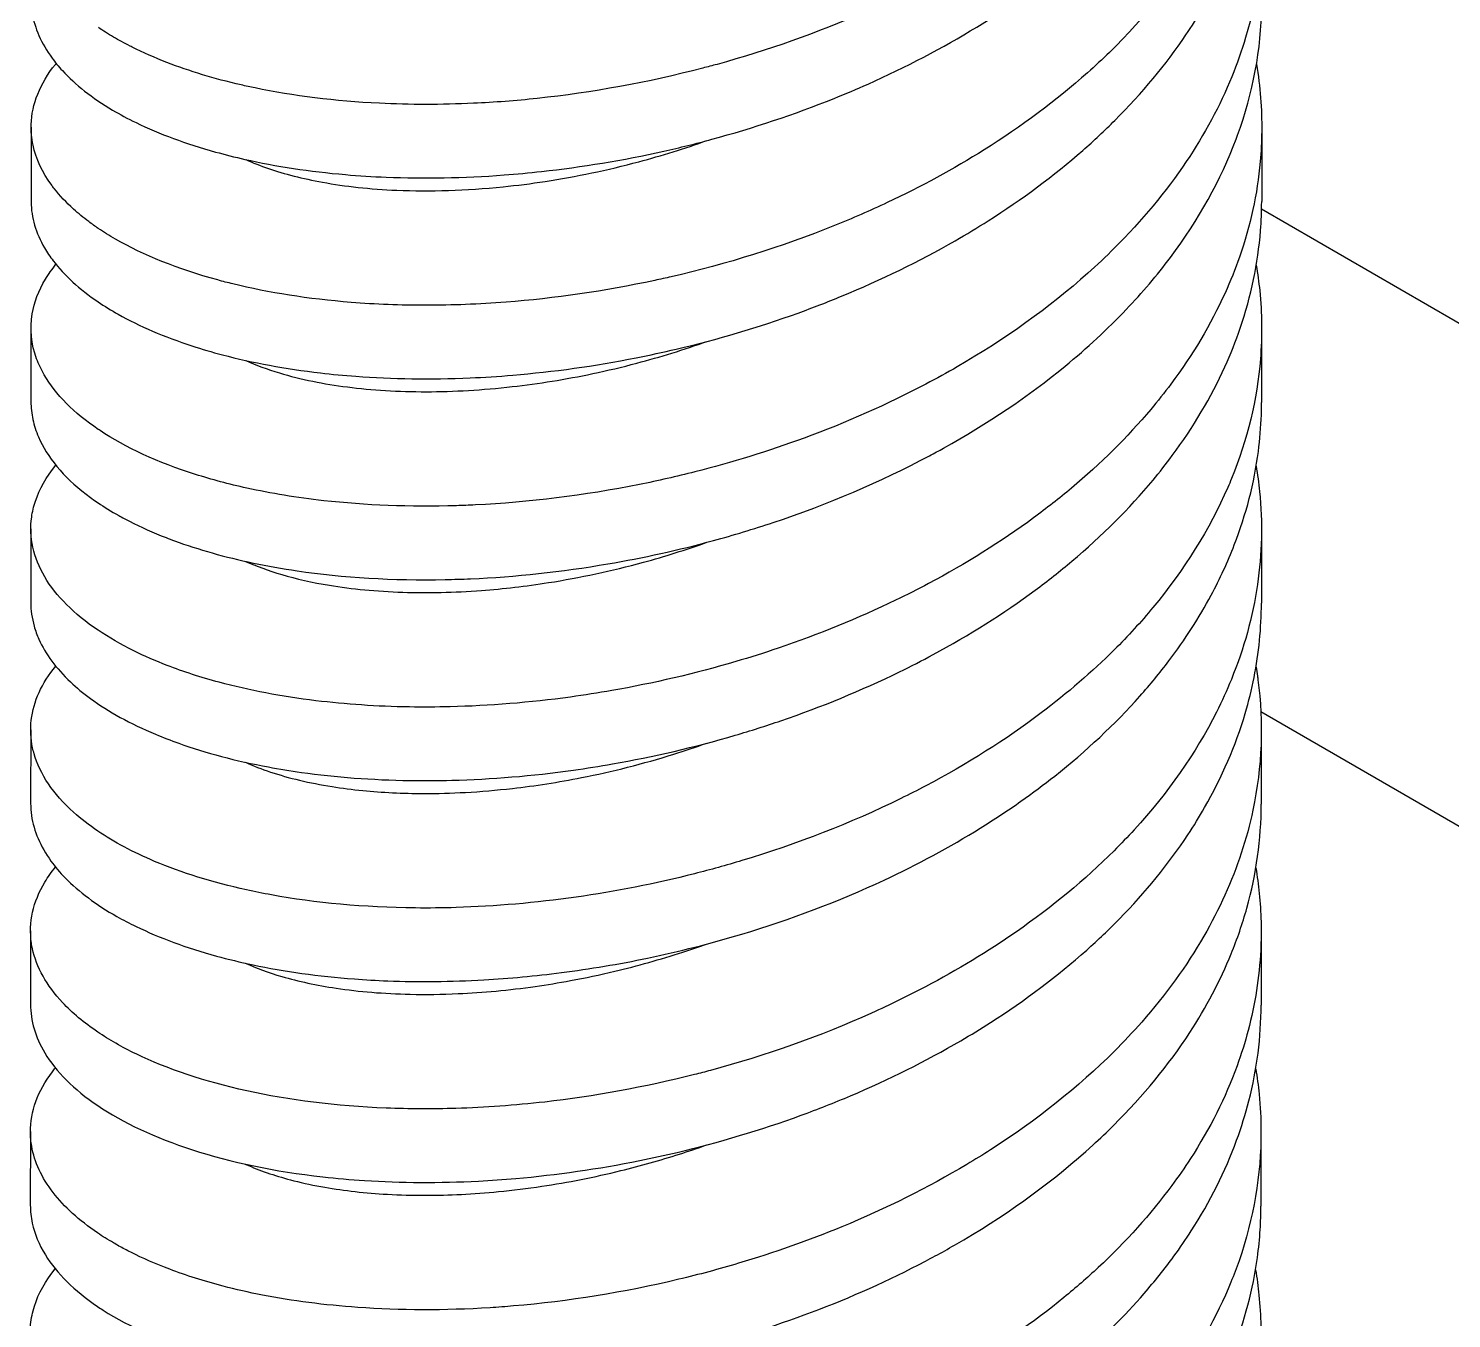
# Model space of a CAD drawing. Header units: millimetres. Extents: x 129 to 6329, y 33 to 3553.
# Drawn here: x 3519.4 to 3542.53, y 2684.67 to 2705.63 of the extents above; entities that cross this region are included whole.
import ezdxf

# ---------------------------------------------------------------- set-up
doc = ezdxf.new("R2010")
doc.units = ezdxf.units.MM
doc.layers.add('vistasIsometricas', color=255, linetype='Continuous')

msp = doc.modelspace()

# ---------------------------------------------------------------- linework, layer by layer
at = {"layer": 'vistasIsometricas', "extrusion": (1e-16, 0.816497, 0.57735)}
for p, q in [((3521.949, 2704.973), (3521.949, 2704.973)), ((3519.448, 2704.03), (3519.447, 2702.835)), ((3539.448, 2704.015), (3539.447, 2702.82)), ((3539.32, 2702.767), (3539.32, 2702.767)), ((3610.276, 2661.732), (3539.446, 2702.694)), ((3521.946, 2701.708), (3521.946, 2701.708)), ((3527.818, 2701.247), (3527.818, 2701.247)), ((3519.446, 2700.765), (3519.445, 2699.57)), ((3539.446, 2700.751), (3539.445, 2699.556)), ((3521.944, 2698.443), (3521.944, 2698.443)), ((3519.443, 2697.501), (3519.443, 2696.306)), ((3539.443, 2697.486), (3539.443, 2696.291)), ((3606.09, 2655.981), (3539.433, 2694.53)), ((3519.441, 2694.236), (3519.44, 2693.041)), ((3539.441, 2694.221), (3539.44, 2693.026)), ((3521.939, 2691.914), (3521.939, 2691.914)), ((3519.439, 2690.971), (3519.438, 2689.776)), ((3539.439, 2690.957), (3539.438, 2689.762)), ((3521.937, 2688.65), (3521.937, 2688.65)), ((3519.436, 2687.707), (3519.435, 2686.512)), ((3539.436, 2687.692), (3539.435, 2686.497)), ((3521.935, 2685.385), (3521.935, 2685.385))]:
    msp.add_line(p, q, dxfattribs=at)
at = {"layer": 'vistasIsometricas'}
for points, knots in [([(3539.369, 2714.844), (3539.385, 2714.75), (3539.398, 2714.656), (3539.41, 2714.562), (3539.48, 2713.981), (3539.469, 2713.394), (3539.374, 2712.812), (3539.307, 2712.402), (3539.199, 2711.995), (3539.05, 2711.593), (3538.945, 2711.307), (3538.819, 2711.025), (3538.673, 2710.746), (3538.325, 2710.082), (3537.864, 2709.442), (3537.303, 2708.844), (3537.297, 2708.838), (3537.292, 2708.832), (3537.287, 2708.827), (3536.734, 2708.24), (3536.085, 2707.693), (3535.362, 2707.201), (3535.033, 2706.978), (3534.689, 2706.765), (3534.331, 2706.565), (3533.902, 2706.324), (3533.454, 2706.102), (3532.992, 2705.898), (3532.224, 2705.56), (3531.417, 2705.276), (3530.595, 2705.049), (3530.519, 2705.028), (3530.442, 2705.008), (3530.365, 2704.988), (3529.472, 2704.755), (3528.563, 2704.59), (3527.672, 2704.495), (3527.324, 2704.458), (3526.978, 2704.432), (3526.637, 2704.416), (3526.114, 2704.392), (3525.602, 2704.392), (3525.109, 2704.416), (3524.389, 2704.451), (3523.708, 2704.536), (3523.087, 2704.665), (3523.011, 2704.681), (3522.935, 2704.698), (3522.86, 2704.715), (3522.424, 2704.815), (3522.021, 2704.938), (3521.656, 2705.079), (3521.456, 2705.157), (3521.267, 2705.24), (3521.091, 2705.329), (3521.079, 2705.335), (3521.067, 2705.341), (3521.056, 2705.347), (3520.963, 2705.394), (3520.874, 2705.443), (3520.788, 2705.493), (3520.702, 2705.543), (3520.613, 2705.6), (3520.543, 2705.647)], [0.214674577, 0.214674577, 0.214674577, 0.214674577, 0.214804869, 0.214804869, 0.214804869, 0.215607963, 0.215607963, 0.215607963, 0.216172122, 0.216172122, 0.216172122, 0.216573302, 0.216573302, 0.216573302, 0.21753028, 0.21753028, 0.21753028, 0.217539375, 0.217539375, 0.217539375, 0.218479132, 0.218479132, 0.218479132, 0.218906627, 0.218906627, 0.218906627, 0.219420084, 0.219420084, 0.219420084, 0.22027388, 0.22027388, 0.22027388, 0.220353278, 0.220353278, 0.220353278, 0.221278934, 0.221278934, 0.221278934, 0.221641133, 0.221641133, 0.221641133, 0.222197252, 0.222197252, 0.222197252, 0.223008386, 0.223008386, 0.223008386, 0.223108355, 0.223108355, 0.223108355, 0.223692012, 0.223692012, 0.223692012, 0.224012443, 0.224012443, 0.224012443, 0.224033825, 0.224033825, 0.224033825, 0.224204732, 0.224204732, 0.224204732, 0.224375639, 0.224375639, 0.224375639, 0.224375639]), ([(3519.45, 2706.099), (3519.45, 2706.029), (3519.455, 2705.959), (3519.504, 2705.638), (3519.612, 2705.39), (3519.838, 2705.083), (3519.894, 2705.015), (3520.166, 2704.719), (3520.439, 2704.504), (3520.892, 2704.236), (3521.019, 2704.168), (3521.53, 2703.919), (3521.963, 2703.758), (3522.599, 2703.582), (3522.758, 2703.542), (3523.427, 2703.392), (3523.976, 2703.308), (3524.775, 2703.239), (3524.996, 2703.225), (3525.835, 2703.191), (3526.476, 2703.202), (3527.337, 2703.267), (3527.539, 2703.286), (3528.398, 2703.381), (3529.064, 2703.49), (3529.989, 2703.697), (3530.249, 2703.761), (3531.185, 2704.014), (3531.851, 2704.235), (3532.684, 2704.571), (3532.868, 2704.648), (3533.667, 2705.004), (3534.259, 2705.313), (3535.051, 2705.799), (3535.279, 2705.948), (3536.042, 2706.481), (3536.54, 2706.891), (3537.12, 2707.457), (3537.247, 2707.588), (3537.782, 2708.17), (3538.139, 2708.642), (3538.532, 2709.291), (3538.622, 2709.452), (3538.959, 2710.111), (3539.15, 2710.621), (3539.322, 2711.329), (3539.359, 2711.519), (3539.432, 2712.01), (3539.454, 2712.312), (3539.454, 2712.614)], [11.109929, 11.109929, 11.109929, 11.109929, 11.139226, 11.139226, 11.244554, 11.244554, 11.274942, 11.274942, 11.378633, 11.378633, 11.415831, 11.415831, 11.520421, 11.520421, 11.553782, 11.553782, 11.657186, 11.657186, 11.695598, 11.695598, 11.800479, 11.800479, 11.832484, 11.832484, 11.935438, 11.935438, 11.975784, 11.975784, 12.08099, 12.08099, 12.111122, 12.111122, 12.213505, 12.213505, 12.256402, 12.256402, 12.361728, 12.361728, 12.392747, 12.392747, 12.497232, 12.497232, 12.531065, 12.531065, 12.634628, 12.634628, 12.672372, 12.672372, 12.731951, 12.731951, 12.731951, 12.731951]), ([(3539.367, 2711.579), (3539.384, 2711.474), (3539.399, 2711.37), (3539.411, 2711.265), (3539.424, 2711.152), (3539.434, 2711.04), (3539.441, 2710.927), (3539.478, 2710.329), (3539.427, 2709.732), (3539.293, 2709.147), (3539.181, 2708.66), (3539.012, 2708.182), (3538.789, 2707.718), (3538.69, 2707.511), (3538.58, 2707.306), (3538.459, 2707.104), (3538.065, 2706.444), (3537.562, 2705.819), (3536.972, 2705.244), (3536.857, 2705.132), (3536.739, 2705.022), (3536.617, 2704.914), (3536.107, 2704.46), (3535.542, 2704.04), (3534.938, 2703.661), (3534.437, 2703.347), (3533.908, 2703.06), (3533.362, 2702.803), (3533.081, 2702.671), (3532.795, 2702.546), (3532.505, 2702.429), (3531.64, 2702.081), (3530.744, 2701.803), (3529.851, 2701.597), (3529.762, 2701.577), (3529.674, 2701.557), (3529.585, 2701.538), (3528.766, 2701.362), (3527.953, 2701.246), (3527.167, 2701.185), (3526.724, 2701.15), (3526.291, 2701.134), (3525.87, 2701.134), (3525.449, 2701.133), (3525.041, 2701.149), (3524.65, 2701.181), (3523.953, 2701.236), (3523.307, 2701.339), (3522.728, 2701.481), (3522.644, 2701.501), (3522.562, 2701.523), (3522.481, 2701.545), (3521.828, 2701.722), (3521.269, 2701.95), (3520.818, 2702.21), (3520.72, 2702.266), (3520.628, 2702.324), (3520.54, 2702.383)], [0.21896098, 0.21896098, 0.21896098, 0.21896098, 0.2191095, 0.2191095, 0.2191095, 0.21926913, 0.21926913, 0.21926913, 0.22011801, 0.22011801, 0.22011801, 0.2208244, 0.2208244, 0.2208244, 0.22114049, 0.22114049, 0.22114049, 0.22217751, 0.22217751, 0.22217751, 0.22237966, 0.22237966, 0.22237966, 0.22322974, 0.22322974, 0.22322974, 0.22393493, 0.22393493, 0.22393493, 0.22429787, 0.22429787, 0.22429787, 0.22538261, 0.22538261, 0.22538261, 0.22549019, 0.22549019, 0.22549019, 0.22648479, 0.22648479, 0.22648479, 0.22704546, 0.22704546, 0.22704546, 0.2276053, 0.2276053, 0.2276053, 0.22860072, 0.22860072, 0.22860072, 0.22874502, 0.22874502, 0.22874502, 0.22990502, 0.22990502, 0.22990502, 0.23015599, 0.23015599, 0.23015599, 0.23015599]), ([(3519.447, 2702.835), (3519.447, 2702.827), (3519.447, 2702.82), (3519.451, 2702.561), (3519.525, 2702.31), (3519.708, 2701.995), (3519.755, 2701.925), (3519.987, 2701.62), (3520.232, 2701.396), (3520.64, 2701.12), (3520.749, 2701.053), (3521.209, 2700.794), (3521.61, 2700.621), (3522.221, 2700.422), (3522.386, 2700.374), (3523.045, 2700.201), (3523.579, 2700.101), (3524.339, 2700.013), (3524.531, 2699.994), (3525.318, 2699.936), (3525.939, 2699.926), (3526.811, 2699.964), (3527.042, 2699.979), (3527.934, 2700.054), (3528.607, 2700.147), (3529.499, 2700.324), (3529.717, 2700.371), (3530.601, 2700.579), (3531.264, 2700.775), (3532.151, 2701.094), (3532.387, 2701.186), (3533.262, 2701.546), (3533.881, 2701.847), (3534.648, 2702.288), (3534.826, 2702.395), (3535.554, 2702.858), (3536.07, 2703.24), (3536.721, 2703.81), (3536.895, 2703.973), (3537.503, 2704.579), (3537.889, 2705.043), (3538.312, 2705.669), (3538.402, 2705.812), (3538.771, 2706.44), (3538.994, 2706.939), (3539.221, 2707.657), (3539.276, 2707.868), (3539.408, 2708.502), (3539.452, 2708.926), (3539.452, 2709.35)], [3.000618, 3.000618, 3.000618, 3.000618, 3.003743, 3.003743, 3.109073, 3.109073, 3.139883, 3.139883, 3.244135, 3.244135, 3.27897, 3.27897, 3.382861, 3.382861, 3.419218, 3.419218, 3.523578, 3.523578, 3.557952, 3.557952, 3.661694, 3.661694, 3.698681, 3.698681, 3.803217, 3.803217, 3.836825, 3.836825, 3.940313, 3.940313, 3.978372, 3.978372, 4.083175, 4.083175, 4.11556, 4.11556, 4.218641, 4.218641, 4.258442, 4.258442, 4.363575, 4.363575, 4.3942, 4.3942, 4.496726, 4.496726, 4.538977, 4.538977, 4.622724, 4.622724, 4.622724, 4.622724]), ([(3539.364, 2708.314), (3539.387, 2708.177), (3539.406, 2708.04), (3539.42, 2707.902), (3539.43, 2707.801), (3539.437, 2707.699), (3539.443, 2707.598), (3539.478, 2706.89), (3539.392, 2706.18), (3539.186, 2705.485), (3539.122, 2705.271), (3539.047, 2705.058), (3538.961, 2704.847), (3538.769, 2704.376), (3538.521, 2703.914), (3538.222, 2703.469), (3537.893, 2702.979), (3537.501, 2702.509), (3537.055, 2702.065), (3536.916, 2701.925), (3536.771, 2701.789), (3536.621, 2701.655), (3535.993, 2701.095), (3535.277, 2700.584), (3534.499, 2700.134), (3534.333, 2700.038), (3534.163, 2699.944), (3533.991, 2699.854), (3533.36, 2699.521), (3532.695, 2699.227), (3532.01, 2698.975), (3531.429, 2698.762), (3530.835, 2698.578), (3530.236, 2698.427), (3529.936, 2698.351), (3529.636, 2698.282), (3529.335, 2698.222), (3528.434, 2698.041), (3527.534, 2697.931), (3526.668, 2697.889), (3526.565, 2697.884), (3526.463, 2697.88), (3526.36, 2697.877), (3525.605, 2697.854), (3524.879, 2697.883), (3524.203, 2697.959), (3523.765, 2698.008), (3523.347, 2698.077), (3522.955, 2698.163), (3522.661, 2698.228), (3522.382, 2698.302), (3522.119, 2698.386), (3521.506, 2698.58), (3520.982, 2698.823), (3520.568, 2699.098), (3520.558, 2699.105), (3520.545, 2699.113), (3520.538, 2699.118)], [0.22562686, 0.22562686, 0.22562686, 0.22562686, 0.22582074, 0.22582074, 0.22582074, 0.22596355, 0.22596355, 0.22596355, 0.22695843, 0.22695843, 0.22695843, 0.22726583, 0.22726583, 0.22726583, 0.22795332, 0.22795332, 0.22795332, 0.22871091, 0.22871091, 0.22871091, 0.2289482, 0.2289482, 0.2289482, 0.22994307, 0.22994307, 0.22994307, 0.230156, 0.230156, 0.230156, 0.23093796, 0.23093796, 0.23093796, 0.23160108, 0.23160108, 0.23160108, 0.23193285, 0.23193285, 0.23193285, 0.23292773, 0.23292773, 0.23292773, 0.23304617, 0.23304617, 0.23304617, 0.23392261, 0.23392261, 0.23392261, 0.23449126, 0.23449126, 0.23449126, 0.2349175, 0.2349175, 0.2349175, 0.23591238, 0.23591238, 0.23591238, 0.23593634, 0.23593634, 0.23593634, 0.23593634]), ([(3520.537, 2697.923), (3520.633, 2697.859), (3520.753, 2697.784), (3520.871, 2697.718), (3520.928, 2697.686), (3520.987, 2697.655), (3521.047, 2697.624), (3521.231, 2697.53), (3521.43, 2697.441), (3521.642, 2697.358), (3521.687, 2697.341), (3521.733, 2697.324), (3521.779, 2697.307), (3522.168, 2697.164), (3522.598, 2697.042), (3523.062, 2696.945), (3523.291, 2696.897), (3523.528, 2696.855), (3523.772, 2696.819), (3524.517, 2696.71), (3525.329, 2696.66), (3526.178, 2696.677), (3526.315, 2696.68), (3526.452, 2696.684), (3526.591, 2696.69), (3527.318, 2696.722), (3528.068, 2696.802), (3528.821, 2696.932), (3529.394, 2697.03), (3529.968, 2697.156), (3530.536, 2697.311), (3530.863, 2697.4), (3531.188, 2697.498), (3531.51, 2697.605), (3532.395, 2697.9), (3533.251, 2698.264), (3534.049, 2698.689), (3534.125, 2698.73), (3534.201, 2698.771), (3534.276, 2698.813), (3534.992, 2699.211), (3535.658, 2699.658), (3536.253, 2700.146), (3536.611, 2700.439), (3536.943, 2700.747), (3537.247, 2701.067), (3537.507, 2701.34), (3537.747, 2701.622), (3537.963, 2701.911), (3538.424, 2702.525), (3538.784, 2703.172), (3539.033, 2703.836), (3539.04, 2703.856), (3539.048, 2703.877), (3539.055, 2703.897), (3539.307, 2704.587), (3539.439, 2705.294), (3539.449, 2705.999), (3539.449, 2706.028), (3539.45, 2706.056), (3539.45, 2706.085)], [0.761947899, 0.761947899, 0.761947899, 0.761947899, 0.762180692, 0.762180692, 0.762180692, 0.762292925, 0.762292925, 0.762292925, 0.762637951, 0.762637951, 0.762637951, 0.762711289, 0.762711289, 0.762711289, 0.763328004, 0.763328004, 0.763328004, 0.763631993, 0.763631993, 0.763631993, 0.76455886, 0.76455886, 0.76455886, 0.76470811, 0.76470811, 0.76470811, 0.765492038, 0.765492038, 0.765492038, 0.766088216, 0.766088216, 0.766088216, 0.766431655, 0.766431655, 0.766431655, 0.767377824, 0.767377824, 0.767377824, 0.767468322, 0.767468322, 0.767468322, 0.768330704, 0.768330704, 0.768330704, 0.768848427, 0.768848427, 0.768848427, 0.769290455, 0.769290455, 0.769290455, 0.770228533, 0.770228533, 0.770228533, 0.770257182, 0.770257182, 0.770257182, 0.77123107, 0.77123107, 0.77123107, 0.771270448, 0.771270448, 0.771270448, 0.771270448]), ([(3520.54, 2702.383), (3520.495, 2702.413), (3520.435, 2702.456), (3520.385, 2702.493), (3520.297, 2702.559), (3520.214, 2702.627), (3520.138, 2702.696), (3520.018, 2702.804), (3519.914, 2702.916), (3519.825, 2703.03), (3519.81, 2703.049), (3519.796, 2703.067), (3519.782, 2703.086), (3519.628, 2703.297), (3519.527, 2703.516), (3519.479, 2703.737), (3519.456, 2703.848), (3519.445, 2703.959), (3519.449, 2704.07), (3519.459, 2704.403), (3519.592, 2704.736), (3519.842, 2705.049), (3519.846, 2705.054), (3519.85, 2705.059), (3519.854, 2705.064)], [0.23015599, 0.23015599, 0.23015599, 0.23015599, 0.230285965, 0.230285965, 0.230285965, 0.23051726, 0.23051726, 0.23051726, 0.230878531, 0.230878531, 0.230878531, 0.230937976, 0.230937976, 0.230937976, 0.231601074, 0.231601074, 0.231601074, 0.231932856, 0.231932856, 0.231932856, 0.232927723, 0.232927723, 0.232927723, 0.232944194, 0.232944194, 0.232944194, 0.232944194]), ([(3539.362, 2705.05), (3539.423, 2704.688), (3539.451, 2704.325), (3539.446, 2703.796), (3539.438, 2703.632), (3539.377, 2702.946), (3539.264, 2702.427), (3539.018, 2701.722), (3538.939, 2701.526), (3538.621, 2700.823), (3538.325, 2700.328), (3537.866, 2699.714), (3537.758, 2699.577), (3537.265, 2698.991), (3536.833, 2698.563), (3536.156, 2697.996), (3535.951, 2697.835), (3535.209, 2697.29), (3534.638, 2696.934), (3533.858, 2696.519), (3533.679, 2696.429), (3532.885, 2696.045), (3532.245, 2695.785), (3531.361, 2695.485), (3531.132, 2695.413), (3530.235, 2695.148), (3529.56, 2694.992), (3528.663, 2694.834), (3528.439, 2694.799), (3527.55, 2694.677), (3526.894, 2694.625), (3526.035, 2694.604), (3525.814, 2694.603), (3525.068, 2694.615), (3524.56, 2694.65), (3523.514, 2694.777), (3522.988, 2694.878), (3522.205, 2695.088), (3521.923, 2695.18), (3521.468, 2695.355), (3521.288, 2695.434), (3520.906, 2695.623), (3520.711, 2695.735), (3520.535, 2695.854)], [3.419372, 3.419372, 3.419372, 3.419372, 3.491164, 3.491164, 3.523519, 3.523519, 3.626588, 3.626588, 3.666433, 3.666433, 3.771572, 3.771572, 3.802155, 3.802155, 3.904665, 3.904665, 3.946977, 3.946977, 4.052308, 4.052308, 4.082889, 4.082889, 4.186853, 4.186853, 4.222905, 4.222905, 4.327174, 4.327174, 4.361933, 4.361933, 4.4658, 4.4658, 4.502262, 4.502262, 4.590859, 4.590859, 4.69419, 4.69419, 4.75895, 4.75895, 4.806125, 4.806125, 4.865797, 4.865797, 4.865797, 4.865797]), ([(3522.937, 2703.502), (3523.164, 2703.399), (3523.426, 2703.309), (3523.867, 2703.197), (3524.021, 2703.163), (3524.551, 2703.067), (3524.957, 2703.022), (3525.931, 2702.981), (3526.51, 2702.998), (3527.344, 2703.083), (3527.573, 2703.112), (3528.304, 2703.224), (3528.813, 2703.33), (3529.696, 2703.566), (3530.067, 2703.681), (3530.436, 2703.812)], [-19.2786383, -19.2786383, -19.2786383, -19.2786383, -19.2062876, -19.2062876, -19.1704294, -19.1704294, -19.0883307, -19.0883307, -18.9871161, -18.9871161, -18.9494608, -18.9494608, -18.8684822, -18.8684822, -18.8095975, -18.8095975, -18.8095975, -18.8095975]), ([(3519.443, 2696.306), (3519.442, 2696.177), (3519.461, 2696.048), (3519.517, 2695.848), (3519.543, 2695.777), (3519.682, 2695.467), (3519.854, 2695.234), (3520.185, 2694.921), (3520.294, 2694.831), (3520.705, 2694.531), (3521.059, 2694.335), (3521.591, 2694.112), (3521.716, 2694.063), (3522.285, 2693.861), (3522.775, 2693.73), (3523.481, 2693.599), (3523.659, 2693.57), (3524.396, 2693.466), (3524.987, 2693.421), (3525.829, 2693.408), (3526.056, 2693.409), (3526.928, 2693.432), (3527.589, 2693.486), (3528.473, 2693.61), (3528.685, 2693.643), (3529.564, 2693.798), (3530.232, 2693.953), (3531.142, 2694.221), (3531.389, 2694.299), (3532.297, 2694.61), (3532.942, 2694.875), (3533.745, 2695.267), (3533.928, 2695.361), (3534.695, 2695.774), (3535.25, 2696.124), (3535.971, 2696.656), (3536.17, 2696.813), (3536.853, 2697.387), (3537.296, 2697.828), (3537.79, 2698.424), (3537.894, 2698.556), (3538.337, 2699.155), (3538.624, 2699.638), (3538.943, 2700.342), (3539.027, 2700.551), (3539.277, 2701.284), (3539.387, 2701.814), (3539.441, 2702.504), (3539.447, 2702.661), (3539.447, 2702.818), (3539.447, 2702.819), (3539.447, 2702.82)], [12.731771, 12.731771, 12.731771, 12.731771, 12.785769, 12.785769, 12.815933, 12.815933, 12.91832, 12.91832, 12.961165, 12.961165, 13.066484, 13.066484, 13.097467, 13.097467, 13.201908, 13.201908, 13.235897, 13.235897, 13.339506, 13.339506, 13.377023, 13.377023, 13.48169, 13.48169, 13.514675, 13.514675, 13.617949, 13.617949, 13.656888, 13.656888, 13.761869, 13.761869, 13.793324, 13.793324, 13.896098, 13.896098, 13.937209, 13.937209, 14.042484, 14.042484, 14.072149, 14.072149, 14.174565, 14.174565, 14.217282, 14.217282, 14.322605, 14.322605, 14.353493, 14.353493, 14.353674, 14.353674, 14.353674, 14.353674]), ([(3520.538, 2699.118), (3520.146, 2699.383), (3519.846, 2699.683), (3519.661, 2700.004), (3519.612, 2700.089), (3519.57, 2700.177), (3519.538, 2700.265), (3519.45, 2700.503), (3519.424, 2700.749), (3519.465, 2700.995), (3519.497, 2701.183), (3519.568, 2701.371), (3519.68, 2701.556), (3519.729, 2701.638), (3519.787, 2701.719), (3519.852, 2701.8)], [0.235936343, 0.235936343, 0.235936343, 0.235936343, 0.237221404, 0.237221404, 0.237221404, 0.23756542, 0.23756542, 0.23756542, 0.238490179, 0.238490179, 0.238490179, 0.239194497, 0.239194497, 0.239194497, 0.2395059, 0.2395059, 0.2395059, 0.2395059]), ([(3539.359, 2701.785), (3539.382, 2701.648), (3539.401, 2701.511), (3539.415, 2701.373), (3539.452, 2701.003), (3539.456, 2700.632), (3539.426, 2700.262), (3539.373, 2699.605), (3539.215, 2698.952), (3538.957, 2698.318), (3538.937, 2698.27), (3538.917, 2698.221), (3538.896, 2698.173), (3538.601, 2697.494), (3538.191, 2696.838), (3537.679, 2696.222), (3537.484, 2695.987), (3537.274, 2695.758), (3537.051, 2695.535), (3536.689, 2695.175), (3536.292, 2694.832), (3535.864, 2694.509), (3535.288, 2694.075), (3534.657, 2693.678), (3533.987, 2693.324), (3533.854, 2693.254), (3533.719, 2693.186), (3533.583, 2693.119), (3532.762, 2692.716), (3531.891, 2692.379), (3531.001, 2692.111), (3530.746, 2692.034), (3530.489, 2691.963), (3530.231, 2691.897), (3529.59, 2691.735), (3528.944, 2691.608), (3528.306, 2691.517), (3527.644, 2691.423), (3526.99, 2691.367), (3526.356, 2691.347), (3526.132, 2691.341), (3525.911, 2691.338), (3525.693, 2691.34), (3524.858, 2691.349), (3524.068, 2691.423), (3523.353, 2691.553), (3523.216, 2691.578), (3523.082, 2691.605), (3522.95, 2691.634), (3522.396, 2691.756), (3521.894, 2691.913), (3521.455, 2692.098), (3521.106, 2692.246), (3520.797, 2692.411), (3520.533, 2692.589)], [0.23718751, 0.23718751, 0.23718751, 0.23718751, 0.23738141, 0.23738141, 0.23738141, 0.23790211, 0.23790211, 0.23790211, 0.23882649, 0.23882649, 0.23882649, 0.23889698, 0.23889698, 0.23889698, 0.23989185, 0.23989185, 0.23989185, 0.24027158, 0.24027158, 0.24027158, 0.24088675, 0.24088675, 0.24088675, 0.24171667, 0.24171667, 0.24171667, 0.24188162, 0.24188162, 0.24188162, 0.2428765, 0.2428765, 0.2428765, 0.24316175, 0.24316175, 0.24316175, 0.24387139, 0.24387139, 0.24387139, 0.24460684, 0.24460684, 0.24460684, 0.24486627, 0.24486627, 0.24486627, 0.24586115, 0.24586115, 0.24586115, 0.24605192, 0.24605192, 0.24605192, 0.24685603, 0.24685603, 0.24685603, 0.24749701, 0.24749701, 0.24749701, 0.24749701]), ([(3522.935, 2700.238), (3523.1, 2700.163), (3523.284, 2700.095), (3523.654, 2699.983), (3523.835, 2699.938), (3524.206, 2699.862), (3524.393, 2699.831), (3524.984, 2699.756), (3525.414, 2699.729), (3526.315, 2699.73), (3526.784, 2699.757), (3527.695, 2699.86), (3528.133, 2699.93), (3528.813, 2700.074), (3529.052, 2700.13), (3529.673, 2700.295), (3530.055, 2700.412), (3530.434, 2700.547)], [-19.9009088, -19.9009088, -19.9009088, -19.9009088, -19.848255, -19.848255, -19.8041644, -19.8041644, -19.7634402, -19.7634402, -19.6811825, -19.6811825, -19.6009931, -19.6009931, -19.5303157, -19.5303157, -19.492503, -19.492503, -19.4319397, -19.4319397, -19.4319397, -19.4319397]), ([(3519.44, 2693.041), (3519.44, 2692.974), (3519.445, 2692.908), (3519.491, 2692.59), (3519.597, 2692.342), (3519.838, 2692.01), (3519.915, 2691.918), (3520.223, 2691.605), (3520.504, 2691.394), (3520.942, 2691.146), (3521.046, 2691.092), (3521.534, 2690.855), (3521.972, 2690.693), (3522.65, 2690.507), (3522.849, 2690.459), (3523.565, 2690.309), (3524.117, 2690.231), (3524.879, 2690.174), (3525.06, 2690.163), (3525.748, 2690.137), (3526.271, 2690.142), (3527.221, 2690.196), (3527.642, 2690.235), (3528.531, 2690.35), (3528.999, 2690.428), (3529.979, 2690.633), (3530.49, 2690.762), (3531.791, 2691.154), (3532.568, 2691.447), (3533.855, 2692.048), (3534.378, 2692.33), (3535.1, 2692.778), (3535.321, 2692.924), (3535.723, 2693.208), (3535.906, 2693.344), (3536.595, 2693.889), (3537.06, 2694.323), (3537.635, 2694.97), (3537.792, 2695.161), (3538.2, 2695.702), (3538.43, 2696.058), (3538.77, 2696.692), (3538.896, 2696.965), (3539.195, 2697.738), (3539.326, 2698.246), (3539.419, 2698.957), (3539.435, 2699.156), (3539.444, 2699.422), (3539.445, 2699.489), (3539.445, 2699.556)], [7.866069, 7.866069, 7.866069, 7.866069, 7.893984, 7.893984, 7.999246, 7.999246, 8.040246, 8.040246, 8.143041, 8.143041, 8.1729, 8.1729, 8.278189, 8.278189, 8.319559, 8.319559, 8.42227, 8.42227, 8.453546, 8.453546, 8.539565, 8.539565, 8.605972, 8.605972, 8.67845, 8.67845, 8.757711, 8.757711, 8.882262, 8.882262, 8.973581, 8.973581, 9.015392, 9.015392, 9.05204, 9.05204, 9.158126, 9.158126, 9.201234, 9.201234, 9.277891, 9.277891, 9.334128, 9.334128, 9.435477, 9.435477, 9.47474, 9.47474, 9.487927, 9.487927, 9.487927, 9.487927]), ([(3519.445, 2699.57), (3519.445, 2699.472), (3519.455, 2699.375), (3519.476, 2699.277), (3519.497, 2699.182), (3519.527, 2699.088), (3519.567, 2698.994), (3519.708, 2698.667), (3519.969, 2698.35), (3520.342, 2698.064), (3520.404, 2698.016), (3520.469, 2697.969), (3520.537, 2697.923)], [0.760211095, 0.760211095, 0.760211095, 0.760211095, 0.760502811, 0.760502811, 0.760502811, 0.760788045, 0.760788045, 0.760788045, 0.761782923, 0.761782923, 0.761782923, 0.761947898, 0.761947898, 0.761947898, 0.761947898]), ([(3520.535, 2695.854), (3520.144, 2696.118), (3519.853, 2696.411), (3519.482, 2697.036), (3519.411, 2697.365), (3519.469, 2697.779), (3519.489, 2697.864), (3519.584, 2698.149), (3519.695, 2698.345), (3519.85, 2698.535)], [0.0000119, 0.0000119, 0.0000119, 0.0000119, 0.133394, 0.133394, 0.270803, 0.270803, 0.3066232, 0.3066232, 0.3914196, 0.3914196, 0.3914196, 0.3914196]), ([(3539.357, 2698.521), (3539.38, 2698.384), (3539.399, 2698.246), (3539.412, 2698.108), (3539.463, 2697.604), (3539.452, 2697.098), (3539.378, 2696.595), (3539.302, 2696.074), (3539.16, 2695.558), (3538.954, 2695.053), (3538.882, 2694.875), (3538.801, 2694.699), (3538.713, 2694.524), (3538.375, 2693.854), (3537.924, 2693.211), (3537.375, 2692.611), (3537.269, 2692.496), (3537.161, 2692.382), (3537.048, 2692.271), (3536.575, 2691.799), (3536.042, 2691.358), (3535.46, 2690.954), (3534.996, 2690.631), (3534.502, 2690.333), (3533.984, 2690.06), (3533.699, 2689.909), (3533.406, 2689.766), (3533.108, 2689.632), (3532.269, 2689.254), (3531.386, 2688.942), (3530.489, 2688.701), (3530.403, 2688.677), (3530.316, 2688.655), (3530.229, 2688.633), (3529.417, 2688.427), (3528.598, 2688.279), (3527.795, 2688.187), (3527.307, 2688.132), (3526.824, 2688.097), (3526.353, 2688.083), (3525.967, 2688.071), (3525.588, 2688.073), (3525.22, 2688.088), (3524.403, 2688.12), (3523.638, 2688.217), (3522.952, 2688.368), (3522.266, 2688.519), (3521.659, 2688.724), (3521.155, 2688.968), (3520.925, 2689.079), (3520.717, 2689.199), (3520.531, 2689.324)], [0.24296774, 0.24296774, 0.24296774, 0.24296774, 0.24316175, 0.24316175, 0.24316175, 0.24387138, 0.24387138, 0.24387138, 0.24460684, 0.24460684, 0.24460684, 0.24486625, 0.24486625, 0.24486625, 0.24586113, 0.24586113, 0.24586113, 0.24605193, 0.24605193, 0.24605193, 0.24685601, 0.24685601, 0.24685601, 0.24749701, 0.24749701, 0.24749701, 0.2478509, 0.2478509, 0.2478509, 0.24884577, 0.24884577, 0.24884577, 0.2489421, 0.2489421, 0.2489421, 0.24984065, 0.24984065, 0.24984065, 0.25038718, 0.25038718, 0.25038718, 0.25083555, 0.25083555, 0.25083555, 0.25183042, 0.25183042, 0.25183042, 0.2528253, 0.2528253, 0.2528253, 0.25327735, 0.25327735, 0.25327735, 0.25327735]), ([(3522.933, 2696.973), (3523.108, 2696.894), (3523.304, 2696.821), (3523.757, 2696.689), (3524.016, 2696.63), (3524.662, 2696.524), (3525.061, 2696.485), (3525.894, 2696.457), (3526.323, 2696.466), (3527.123, 2696.527), (3527.487, 2696.569), (3528.365, 2696.707), (3528.881, 2696.817), (3529.745, 2697.053), (3530.089, 2697.161), (3530.431, 2697.282)], [-18.0333265, -18.0333265, -18.0333265, -18.0333265, -17.9773264, -17.9773264, -17.9164332, -17.9164332, -17.8367301, -17.8367301, -17.761159, -17.761159, -17.7010333, -17.7010333, -17.6189657, -17.6189657, -17.5643188, -17.5643188, -17.5643188, -17.5643188]), ([(3520.53, 2688.129), (3520.94, 2687.852), (3521.458, 2687.608), (3522.691, 2687.209), (3523.405, 2687.059), (3524.411, 2686.946), (3524.637, 2686.926), (3525.46, 2686.873), (3526.081, 2686.87), (3526.921, 2686.913), (3527.122, 2686.927), (3527.987, 2687.003), (3528.662, 2687.099), (3529.543, 2687.277), (3529.746, 2687.321), (3530.628, 2687.53), (3531.302, 2687.731), (3532.233, 2688.07), (3532.501, 2688.176), (3533.389, 2688.552), (3533.989, 2688.851), (3534.721, 2689.279), (3534.883, 2689.378), (3535.605, 2689.841), (3536.128, 2690.234), (3536.788, 2690.822), (3536.965, 2690.99), (3537.559, 2691.596), (3537.931, 2692.053), (3538.343, 2692.674), (3538.434, 2692.822), (3538.804, 2693.468), (3539.025, 2693.98), (3539.237, 2694.695), (3539.285, 2694.89), (3539.402, 2695.486), (3539.442, 2695.888), (3539.443, 2696.291)], [0.00001, 0.00001, 0.00001, 0.00001, 0.139792, 0.139792, 0.282448, 0.282448, 0.322642, 0.322642, 0.425628, 0.425628, 0.45774, 0.45774, 0.562595, 0.562595, 0.594036, 0.594036, 0.69933, 0.69933, 0.7428, 0.7428, 0.845056, 0.845056, 0.874644, 0.874644, 0.979913, 0.979913, 1.020928, 1.020928, 1.123726, 1.123726, 1.155257, 1.155257, 1.260226, 1.260226, 1.299097, 1.299097, 1.378566, 1.378566, 1.378566, 1.378566]), ([(3520.533, 2692.589), (3520.388, 2692.687), (3520.256, 2692.79), (3520.138, 2692.896), (3519.807, 2693.193), (3519.591, 2693.516), (3519.496, 2693.847), (3519.487, 2693.879), (3519.479, 2693.911), (3519.472, 2693.943), (3519.408, 2694.243), (3519.443, 2694.547), (3519.577, 2694.842), (3519.643, 2694.987), (3519.734, 2695.131), (3519.847, 2695.27)], [0.24749701, 0.24749701, 0.24749701, 0.24749701, 0.247850922, 0.247850922, 0.247850922, 0.248845799, 0.248845799, 0.248845799, 0.248942095, 0.248942095, 0.248942095, 0.249840679, 0.249840679, 0.249840679, 0.250285206, 0.250285206, 0.250285206, 0.250285206]), ([(3539.355, 2695.256), (3539.363, 2695.207), (3539.371, 2695.158), (3539.378, 2695.109), (3539.381, 2695.089), (3539.383, 2695.069), (3539.386, 2695.049), (3539.479, 2694.35), (3539.454, 2693.638), (3539.304, 2692.93), (3539.255, 2692.696), (3539.192, 2692.463), (3539.115, 2692.231), (3538.964, 2691.774), (3538.761, 2691.322), (3538.506, 2690.881), (3538.229, 2690.401), (3537.891, 2689.933), (3537.497, 2689.485), (3537.355, 2689.324), (3537.205, 2689.165), (3537.049, 2689.009), (3536.469, 2688.431), (3535.793, 2687.893), (3535.04, 2687.41), (3534.914, 2687.33), (3534.787, 2687.251), (3534.657, 2687.174), (3534.022, 2686.795), (3533.339, 2686.455), (3532.623, 2686.159), (3532.08, 2685.935), (3531.519, 2685.737), (3530.947, 2685.567), (3530.626, 2685.471), (3530.302, 2685.384), (3529.975, 2685.306), (3529.082, 2685.093), (3528.176, 2684.948), (3527.289, 2684.873), (3527.161, 2684.862), (3527.035, 2684.852), (3526.908, 2684.844), (3526.167, 2684.797), (3525.444, 2684.8), (3524.758, 2684.849), (3524.214, 2684.887), (3523.694, 2684.956), (3523.207, 2685.05), (3522.986, 2685.093), (3522.773, 2685.142), (3522.567, 2685.195), (3522.26, 2685.276), (3521.97, 2685.367), (3521.7, 2685.469), (3521.475, 2685.555), (3521.263, 2685.647), (3521.068, 2685.746), (3521.002, 2685.779), (3520.938, 2685.813), (3520.876, 2685.847), (3520.845, 2685.864), (3520.815, 2685.881), (3520.786, 2685.898), (3520.741, 2685.924), (3520.697, 2685.951), (3520.654, 2685.978), (3520.611, 2686.005), (3520.564, 2686.036), (3520.528, 2686.06)], [0.250164776, 0.250164776, 0.250164776, 0.250164776, 0.250230053, 0.250230053, 0.250230053, 0.250256766, 0.250256766, 0.250256766, 0.251184663, 0.251184663, 0.251184663, 0.251491146, 0.251491146, 0.251491146, 0.252095102, 0.252095102, 0.252095102, 0.252752238, 0.252752238, 0.252752238, 0.252989003, 0.252989003, 0.252989003, 0.253867245, 0.253867245, 0.253867245, 0.25401333, 0.25401333, 0.25401333, 0.254730634, 0.254730634, 0.254730634, 0.255274423, 0.255274423, 0.255274423, 0.255579896, 0.255579896, 0.255579896, 0.256415685, 0.256415685, 0.256415685, 0.256535515, 0.256535515, 0.256535515, 0.257238645, 0.257238645, 0.257238645, 0.257796607, 0.257796607, 0.257796607, 0.258049341, 0.258049341, 0.258049341, 0.258427153, 0.258427153, 0.258427153, 0.258742426, 0.258742426, 0.258742426, 0.2588483, 0.2588483, 0.2588483, 0.258900063, 0.258900063, 0.258900063, 0.258978881, 0.258978881, 0.258978881, 0.259057699, 0.259057699, 0.259057699, 0.259057699]), ([(3522.93, 2693.708), (3523.056, 2693.651), (3523.193, 2693.598), (3523.634, 2693.451), (3523.969, 2693.371), (3524.5, 2693.287), (3524.667, 2693.265), (3525.152, 2693.217), (3525.484, 2693.201), (3526.05, 2693.2), (3526.275, 2693.206), (3526.755, 2693.232), (3527.011, 2693.254), (3527.639, 2693.325), (3528.014, 2693.383), (3528.89, 2693.557), (3529.393, 2693.683), (3530.072, 2693.895), (3530.251, 2693.955), (3530.428, 2694.018)], [-21.1472314, -21.1472314, -21.1472314, -21.1472314, -21.1070661, -21.1070661, -21.026948, -21.026948, -20.9923275, -20.9923275, -20.9296065, -20.9296065, -20.8899822, -20.8899822, -20.8469412, -20.8469412, -20.7861487, -20.7861487, -20.7067398, -20.7067398, -20.678335, -20.678335, -20.678335, -20.678335]), ([(3520.527, 2684.865), (3520.558, 2684.844), (3520.589, 2684.824), (3520.621, 2684.803), (3521.047, 2684.531), (3521.58, 2684.293), (3522.202, 2684.103), (3522.438, 2684.032), (3522.686, 2683.967), (3522.945, 2683.91), (3523.371, 2683.816), (3523.828, 2683.742), (3524.31, 2683.693), (3524.952, 2683.626), (3525.638, 2683.602), (3526.35, 2683.623), (3526.495, 2683.628), (3526.642, 2683.634), (3526.789, 2683.642), (3527.658, 2683.691), (3528.56, 2683.808), (3529.461, 2683.997), (3529.716, 2684.05), (3529.971, 2684.109), (3530.226, 2684.173), (3530.87, 2684.337), (3531.509, 2684.536), (3532.131, 2684.771), (3532.77, 2685.011), (3533.391, 2685.289), (3533.981, 2685.6), (3534.194, 2685.712), (3534.402, 2685.828), (3534.606, 2685.949), (3535.378, 2686.405), (3536.086, 2686.922), (3536.705, 2687.487), (3536.822, 2687.593), (3536.935, 2687.702), (3537.045, 2687.811), (3537.52, 2688.285), (3537.934, 2688.788), (3538.277, 2689.314), (3538.547, 2689.728), (3538.773, 2690.157), (3538.951, 2690.594), (3539.051, 2690.839), (3539.136, 2691.087), (3539.206, 2691.337), (3539.361, 2691.894), (3539.44, 2692.46), (3539.44, 2693.026)], [0.738826504, 0.738826504, 0.738826504, 0.738826504, 0.738900689, 0.738900689, 0.738900689, 0.739895556, 0.739895556, 0.739895556, 0.740271591, 0.740271591, 0.740271591, 0.740890447, 0.740890447, 0.740890447, 0.741716678, 0.741716678, 0.741716678, 0.741885314, 0.741885314, 0.741885314, 0.742880183, 0.742880183, 0.742880183, 0.743161765, 0.743161765, 0.743161765, 0.743875069, 0.743875069, 0.743875069, 0.744606852, 0.744606852, 0.744606852, 0.744869944, 0.744869944, 0.744869944, 0.745864815, 0.745864815, 0.745864815, 0.74605194, 0.74605194, 0.74605194, 0.746859695, 0.746859695, 0.746859695, 0.747497027, 0.747497027, 0.747497027, 0.747854581, 0.747854581, 0.747854581, 0.748650362, 0.748650362, 0.748650362, 0.748650362]), ([(3520.531, 2689.324), (3520.307, 2689.475), (3520.116, 2689.636), (3519.96, 2689.803), (3519.699, 2690.081), (3519.534, 2690.378), (3519.47, 2690.678), (3519.463, 2690.709), (3519.458, 2690.74), (3519.453, 2690.771), (3519.405, 2691.104), (3519.479, 2691.44), (3519.672, 2691.762), (3519.722, 2691.844), (3519.78, 2691.926), (3519.845, 2692.006)], [0.253277352, 0.253277352, 0.253277352, 0.253277352, 0.2538202, 0.2538202, 0.2538202, 0.254722435, 0.254722435, 0.254722435, 0.254815073, 0.254815073, 0.254815073, 0.255809949, 0.255809949, 0.255809949, 0.256065558, 0.256065558, 0.256065558, 0.256065558]), ([(3539.352, 2691.992), (3539.375, 2691.854), (3539.394, 2691.716), (3539.439, 2691.271), (3539.446, 2690.962), (3539.409, 2690.217), (3539.341, 2689.782), (3539.176, 2689.158), (3539.116, 2688.966), (3538.859, 2688.259), (3538.605, 2687.754), (3538.194, 2687.119), (3538.093, 2686.973), (3537.641, 2686.362), (3537.241, 2685.917), (3536.612, 2685.331), (3536.427, 2685.169), (3535.735, 2684.604), (3535.191, 2684.226), (3534.443, 2683.784), (3534.275, 2683.689), (3533.52, 2683.281), (3532.906, 2683), (3532.004, 2682.652), (3531.733, 2682.554), (3530.794, 2682.243), (3530.115, 2682.063), (3529.233, 2681.88), (3529.031, 2681.842), (3528.154, 2681.69), (3527.485, 2681.614), (3526.627, 2681.563), (3526.423, 2681.555), (3525.59, 2681.536), (3524.981, 2681.558), (3524.186, 2681.634), (3523.973, 2681.66), (3523.207, 2681.772), (3522.689, 2681.886), (3522.078, 2682.071), (3521.943, 2682.115), (3521.382, 2682.317), (3521.003, 2682.496), (3520.553, 2682.774), (3520.434, 2682.856), (3520.043, 2683.158), (3519.827, 2683.391), (3519.635, 2683.701), (3519.599, 2683.77), (3519.459, 2684.08), (3519.417, 2684.326), (3519.45, 2684.671), (3519.47, 2684.771), (3519.567, 2685.077), (3519.681, 2685.281), (3519.84, 2685.477)], [1.797594, 1.797594, 1.797594, 1.797594, 1.824862, 1.824862, 1.885582, 1.885582, 1.971795, 1.971795, 2.010382, 2.010382, 2.115297, 2.115297, 2.147118, 2.147118, 2.250011, 2.250011, 2.290616, 2.290616, 2.39585, 2.39585, 2.425756, 2.425756, 2.528076, 2.528076, 2.571255, 2.571255, 2.676569, 2.676569, 2.707797, 2.707797, 2.812481, 2.812481, 2.845413, 2.845413, 2.948673, 2.948673, 2.987695, 2.987695, 3.092697, 3.092697, 3.124073, 3.124073, 3.226824, 3.226824, 3.268056, 3.268056, 3.373345, 3.373345, 3.403101, 3.403101, 3.505701, 3.505701, 3.54761, 3.54761, 3.63523, 3.63523, 3.63523, 3.63523]), ([(3522.928, 2690.444), (3523.105, 2690.363), (3523.305, 2690.29), (3523.791, 2690.149), (3524.086, 2690.085), (3524.777, 2689.981), (3525.18, 2689.947), (3525.861, 2689.933), (3526.121, 2689.936), (3526.792, 2689.966), (3527.212, 2690.005), (3527.831, 2690.093), (3528.021, 2690.124), (3528.452, 2690.204), (3528.692, 2690.254), (3529.302, 2690.4), (3529.671, 2690.503), (3530.169, 2690.664), (3530.298, 2690.707), (3530.426, 2690.753)], [-21.7689573, -21.7689573, -21.7689573, -21.7689573, -21.7122067, -21.7122067, -21.6437465, -21.6437465, -21.5646423, -21.5646423, -21.5182952, -21.5182952, -21.448194, -21.448194, -21.4173726, -21.4173726, -21.3790583, -21.3790583, -21.3206065, -21.3206065, -21.3000519, -21.3000519, -21.3000519, -21.3000519]), ([(3519.433, 2683.247), (3519.433, 2683.118), (3519.451, 2682.989), (3519.515, 2682.766), (3519.552, 2682.67), (3519.72, 2682.337), (3519.906, 2682.104), (3520.231, 2681.818), (3520.313, 2681.752), (3520.693, 2681.474), (3521.046, 2681.278), (3521.604, 2681.044), (3521.761, 2680.984), (3522.366, 2680.776), (3522.857, 2680.651), (3523.56, 2680.526), (3523.736, 2680.498), (3524.479, 2680.399), (3525.079, 2680.357), (3525.93, 2680.349), (3526.156, 2680.352), (3526.921, 2680.377), (3527.471, 2680.421), (3528.289, 2680.525), (3528.551, 2680.564), (3529.622, 2680.748), (3530.435, 2680.943), (3531.687, 2681.339), (3532.135, 2681.501), (3533.056, 2681.878), (3533.525, 2682.096), (3534.273, 2682.491), (3534.56, 2682.654), (3535.431, 2683.192), (3535.981, 2683.593), (3536.866, 2684.358), (3537.219, 2684.709), (3537.708, 2685.273), (3537.869, 2685.474), (3538.119, 2685.816), (3538.213, 2685.954), (3538.609, 2686.57), (3538.856, 2687.062), (3539.118, 2687.778), (3539.185, 2687.992), (3539.371, 2688.721), (3539.437, 2689.241), (3539.438, 2689.762)], [9.488053, 9.488053, 9.488053, 9.488053, 9.542034, 9.542034, 9.582458, 9.582458, 9.685383, 9.685383, 9.717329, 9.717329, 9.82221, 9.82221, 9.860675, 9.860675, 9.964055, 9.964055, 9.997374, 9.997374, 10.101962, 10.101962, 10.139191, 10.139191, 10.226349, 10.226349, 10.267024, 10.267024, 10.392505, 10.392505, 10.463951, 10.463951, 10.542619, 10.542619, 10.593809, 10.593809, 10.702719, 10.702719, 10.786645, 10.786645, 10.831848, 10.831848, 10.861844, 10.861844, 10.964183, 10.964183, 11.007239, 11.007239, 11.109895, 11.109895, 11.109895, 11.109895]), ([(3519.438, 2689.776), (3519.438, 2689.509), (3519.516, 2689.243), (3519.853, 2688.681), (3520.142, 2688.391), (3520.53, 2688.129)], [4.6217444, 4.6217444, 4.6217444, 4.6217444, 4.7335702, 4.7335702, 4.8656136, 4.8656136, 4.8656136, 4.8656136]), ([(3520.528, 2686.06), (3520.227, 2686.264), (3519.984, 2686.485), (3519.806, 2686.715), (3519.619, 2686.958), (3519.502, 2687.212), (3519.457, 2687.467), (3519.444, 2687.543), (3519.437, 2687.62), (3519.436, 2687.697), (3519.434, 2688.031), (3519.555, 2688.365), (3519.793, 2688.678), (3519.809, 2688.699), (3519.825, 2688.72), (3519.843, 2688.741)], [0.2590577, 0.2590577, 0.2590577, 0.2590577, 0.259729475, 0.259729475, 0.259729475, 0.260436466, 0.260436466, 0.260436466, 0.260648119, 0.260648119, 0.260648119, 0.261573021, 0.261573021, 0.261573021, 0.26163525, 0.26163525, 0.26163525, 0.26163525]), ([(3539.35, 2688.726), (3539.373, 2688.589), (3539.391, 2688.452), (3539.405, 2688.315), (3539.425, 2688.115), (3539.436, 2687.914), (3539.436, 2687.714), (3539.438, 2687.006), (3539.317, 2686.298), (3539.079, 2685.608), (3539.038, 2685.492), (3538.994, 2685.375), (3538.947, 2685.26), (3538.716, 2684.693), (3538.405, 2684.141), (3538.021, 2683.614), (3537.733, 2683.22), (3537.405, 2682.84), (3537.041, 2682.477), (3536.82, 2682.257), (3536.586, 2682.043), (3536.339, 2681.836), (3535.687, 2681.29), (3534.95, 2680.794), (3534.156, 2680.362), (3534.097, 2680.329), (3534.037, 2680.297), (3533.977, 2680.266), (3533.234, 2679.874), (3532.443, 2679.536), (3531.63, 2679.257), (3531.166, 2679.099), (3530.695, 2678.959), (3530.222, 2678.839), (3529.797, 2678.731), (3529.37, 2678.639), (3528.944, 2678.563), (3528.062, 2678.405), (3527.186, 2678.314), (3526.346, 2678.289), (3526.329, 2678.288), (3526.311, 2678.288), (3526.294, 2678.287), (3525.438, 2678.264), (3524.621, 2678.308), (3523.872, 2678.41), (3523.548, 2678.455), (3523.237, 2678.51), (3522.941, 2678.575), (3522.552, 2678.661), (3522.188, 2678.764), (3521.854, 2678.882), (3521.334, 2679.066), (3520.886, 2679.286), (3520.524, 2679.531)], [0.26030908, 0.26030908, 0.26030908, 0.26030908, 0.26050278, 0.26050278, 0.26050278, 0.26078437, 0.26078437, 0.26078437, 0.26177924, 0.26177924, 0.26177924, 0.26194787, 0.26194787, 0.26194787, 0.26277412, 0.26277412, 0.26277412, 0.26339295, 0.26339295, 0.26339295, 0.26376901, 0.26376901, 0.26376901, 0.26476388, 0.26476388, 0.26476388, 0.26483804, 0.26483804, 0.26483804, 0.26575875, 0.26575875, 0.26575875, 0.26628312, 0.26628312, 0.26628312, 0.26675364, 0.26675364, 0.26675364, 0.26772821, 0.26772821, 0.26772821, 0.26774851, 0.26774851, 0.26774851, 0.26874338, 0.26874338, 0.26874338, 0.2691733, 0.2691733, 0.2691733, 0.26973827, 0.26973827, 0.26973827, 0.27061838, 0.27061838, 0.27061838, 0.27061838]), ([(3522.926, 2687.179), (3522.944, 2687.17), (3522.963, 2687.162), (3523.198, 2687.061), (3523.443, 2686.978), (3523.877, 2686.868), (3524.046, 2686.832), (3524.538, 2686.747), (3524.878, 2686.708), (3525.44, 2686.676), (3525.647, 2686.671), (3526.239, 2686.671), (3526.636, 2686.691), (3527.276, 2686.753), (3527.511, 2686.782), (3528.171, 2686.881), (3528.601, 2686.966), (3529.35, 2687.15), (3529.668, 2687.239), (3530.132, 2687.387), (3530.278, 2687.437), (3530.424, 2687.489)], [-22.3910295, -22.3910295, -22.3910295, -22.3910295, -22.38503, -22.38503, -22.3181129, -22.3181129, -22.278897, -22.278897, -22.2097624, -22.2097624, -22.1714217, -22.1714217, -22.1030385, -22.1030385, -22.0644183, -22.0644183, -21.9957872, -21.9957872, -21.9454984, -21.9454984, -21.922152, -21.922152, -21.922152, -21.922152]), ([(3519.431, 2679.983), (3519.431, 2679.91), (3519.436, 2679.838), (3519.461, 2679.683), (3519.481, 2679.601), (3519.594, 2679.273), (3519.745, 2679.032), (3520.026, 2678.736), (3520.096, 2678.669), (3520.428, 2678.381), (3520.749, 2678.174), (3521.282, 2677.914), (3521.445, 2677.842), (3522.029, 2677.614), (3522.493, 2677.476), (3523.15, 2677.335), (3523.303, 2677.306), (3524.006, 2677.185), (3524.591, 2677.124), (3525.442, 2677.089), (3525.681, 2677.085), (3526.547, 2677.089), (3527.192, 2677.129), (3528.04, 2677.228), (3528.232, 2677.254), (3529.102, 2677.384), (3529.784, 2677.525), (3530.728, 2677.778), (3530.993, 2677.856), (3531.909, 2678.147), (3532.548, 2678.392), (3533.351, 2678.757), (3533.535, 2678.846), (3534.331, 2679.246), (3534.913, 2679.59), (3535.657, 2680.108), (3535.853, 2680.253), (3536.544, 2680.795), (3536.999, 2681.216), (3537.52, 2681.791), (3537.633, 2681.923), (3538.12, 2682.524), (3538.44, 2683.013), (3538.798, 2683.719), (3538.89, 2683.921), (3539.171, 2684.628), (3539.307, 2685.142), (3539.399, 2685.811), (3539.414, 2685.962), (3539.431, 2686.241), (3539.435, 2686.369), (3539.435, 2686.497)], [4.622246, 4.622246, 4.622246, 4.622246, 4.65247, 4.65247, 4.687186, 4.687186, 4.791459, 4.791459, 4.82229, 4.82229, 4.927613, 4.927613, 4.970262, 4.970262, 5.072692, 5.072692, 5.103018, 5.103018, 5.208188, 5.208188, 5.248315, 5.248315, 5.351312, 5.351312, 5.38128, 5.38128, 5.48658, 5.48658, 5.528091, 5.528091, 5.630773, 5.630773, 5.661947, 5.661947, 5.766978, 5.766978, 5.806204, 5.806204, 5.909409, 5.909409, 5.939496, 5.939496, 6.044802, 6.044802, 6.086469, 6.086469, 6.189115, 6.189115, 6.218897, 6.218897, 6.244146, 6.244146, 6.244146, 6.244146]), ([(3519.435, 2686.512), (3519.435, 2686.414), (3519.446, 2686.316), (3519.467, 2686.219), (3519.504, 2686.044), (3519.575, 2685.871), (3519.68, 2685.702), (3519.863, 2685.405), (3520.149, 2685.121), (3520.527, 2684.865)], [0.737089714, 0.737089714, 0.737089714, 0.737089714, 0.737381417, 0.737381417, 0.737381417, 0.737905827, 0.737905827, 0.737905827, 0.738826504, 0.738826504, 0.738826504, 0.738826504]), ([(3539.348, 2685.462), (3539.371, 2685.325), (3539.389, 2685.188), (3539.403, 2685.05), (3539.436, 2684.716), (3539.443, 2684.381), (3539.422, 2684.046), (3539.378, 2683.353), (3539.218, 2682.664), (3538.945, 2681.995), (3538.939, 2681.981), (3538.933, 2681.967), (3538.928, 2681.953), (3538.645, 2681.272), (3538.245, 2680.612), (3537.744, 2679.993), (3537.527, 2679.725), (3537.292, 2679.464), (3537.039, 2679.212), (3536.707, 2678.881), (3536.344, 2678.565), (3535.956, 2678.266), (3535.352, 2677.8), (3534.685, 2677.376), (3533.975, 2677.001), (3533.882, 2676.952), (3533.789, 2676.904), (3533.695, 2676.857), (3532.88, 2676.448), (3532.012, 2676.104), (3531.124, 2675.829), (3530.824, 2675.736), (3530.522, 2675.651), (3530.219, 2675.574), (3529.624, 2675.423), (3529.024, 2675.303), (3528.43, 2675.214), (3527.721, 2675.107), (3527.021, 2675.045), (3526.344, 2675.024), (3526.164, 2675.019), (3525.985, 2675.016), (3525.808, 2675.017), (3524.968, 2675.018), (3524.173, 2675.086), (3523.45, 2675.211), (3523.275, 2675.241), (3523.105, 2675.274), (3522.938, 2675.311), (3522.419, 2675.425), (3521.945, 2675.571), (3521.526, 2675.741), (3521.143, 2675.897), (3520.806, 2676.074), (3520.521, 2676.266)], [0.26608929, 0.26608929, 0.26608929, 0.26608929, 0.26628311, 0.26628311, 0.26628311, 0.26675365, 0.26675365, 0.26675365, 0.2677282, 0.2677282, 0.2677282, 0.26774851, 0.26774851, 0.26774851, 0.26874338, 0.26874338, 0.26874338, 0.26917328, 0.26917328, 0.26917328, 0.26973828, 0.26973828, 0.26973828, 0.27061837, 0.27061837, 0.27061837, 0.27073314, 0.27073314, 0.27073314, 0.27172801, 0.27172801, 0.27172801, 0.27206345, 0.27206345, 0.27206345, 0.2727229, 0.2727229, 0.2727229, 0.27350854, 0.27350854, 0.27350854, 0.27371777, 0.27371777, 0.27371777, 0.27471263, 0.27471263, 0.27471263, 0.27495362, 0.27495362, 0.27495362, 0.27570751, 0.27570751, 0.27570751, 0.2763987, 0.2763987, 0.2763987, 0.2763987])]:
    msp.add_open_spline(points, degree=3, knots=knots, dxfattribs=at)
for points in [[(3532.314, 2705.617), (3532.314, 2705.617), (3532.314, 2705.617), (3532.314, 2705.617)], [(3530.921, 2705.142), (3530.921, 2705.142), (3530.921, 2705.142), (3530.921, 2705.142)], [(3522.329, 2704.853), (3522.329, 2704.853), (3522.329, 2704.853), (3522.329, 2704.853)], [(3535.632, 2704.127), (3535.632, 2704.127), (3535.632, 2704.127), (3535.632, 2704.128)], [(3520.52, 2702.397), (3520.52, 2702.397), (3520.52, 2702.397), (3520.52, 2702.397)], [(3532.312, 2702.353), (3532.312, 2702.353), (3532.311, 2702.353), (3532.311, 2702.353)], [(3539.23, 2702.383), (3539.23, 2702.383), (3539.23, 2702.383), (3539.23, 2702.383)], [(3530.919, 2701.878), (3530.919, 2701.878), (3530.919, 2701.878), (3530.918, 2701.878)], [(3522.327, 2701.588), (3522.327, 2701.588), (3522.327, 2701.588), (3522.327, 2701.588)], [(3535.63, 2700.863), (3535.63, 2700.863), (3535.63, 2700.863), (3535.63, 2700.863)], [(3532.309, 2699.088), (3532.309, 2699.088), (3532.309, 2699.088), (3532.309, 2699.088)], [(3539.227, 2699.119), (3539.227, 2699.119), (3539.227, 2699.118), (3539.227, 2699.118)], [(3530.916, 2698.613), (3530.916, 2698.613), (3530.916, 2698.613), (3530.916, 2698.613)], [(3522.325, 2698.323), (3522.325, 2698.323), (3522.325, 2698.323), (3522.325, 2698.323)], [(3532.307, 2695.823), (3532.307, 2695.823), (3532.306, 2695.823), (3532.306, 2695.823)], [(3539.225, 2695.854), (3539.225, 2695.854), (3539.225, 2695.854), (3539.225, 2695.853)], [(3530.914, 2695.348), (3530.914, 2695.348), (3530.914, 2695.348), (3530.914, 2695.348)], [(3535.625, 2694.333), (3535.625, 2694.333), (3535.625, 2694.333), (3535.625, 2694.333)], [(3520.513, 2692.603), (3520.513, 2692.603), (3520.513, 2692.603), (3520.513, 2692.603)], [(3532.305, 2692.559), (3532.305, 2692.559), (3532.305, 2692.559), (3532.304, 2692.559)], [(3539.222, 2692.589), (3539.222, 2692.589), (3539.222, 2692.589), (3539.222, 2692.589)], [(3530.912, 2692.084), (3530.912, 2692.084), (3530.912, 2692.084), (3530.912, 2692.084)], [(3522.32, 2691.794), (3522.32, 2691.794), (3522.32, 2691.794), (3522.32, 2691.794)], [(3535.623, 2691.069), (3535.623, 2691.069), (3535.623, 2691.069), (3535.623, 2691.069)], [(3520.51, 2689.338), (3520.51, 2689.338), (3520.51, 2689.338), (3520.51, 2689.338)], [(3532.302, 2689.294), (3532.302, 2689.294), (3532.302, 2689.294), (3532.302, 2689.294)], [(3530.909, 2688.819), (3530.909, 2688.819), (3530.909, 2688.819), (3530.909, 2688.819)], [(3522.317, 2688.529), (3522.317, 2688.53), (3522.317, 2688.53), (3522.317, 2688.53)], [(3535.62, 2687.804), (3535.621, 2687.804), (3535.621, 2687.805), (3535.621, 2687.805)], [(3520.508, 2686.074), (3520.508, 2686.074), (3520.508, 2686.074), (3520.508, 2686.074)], [(3532.3, 2686.03), (3532.299, 2686.03), (3532.299, 2686.03), (3532.299, 2686.029)], [(3539.218, 2686.06), (3539.218, 2686.06), (3539.218, 2686.06), (3539.218, 2686.06)], [(3530.907, 2685.555), (3530.907, 2685.555), (3530.907, 2685.555), (3530.907, 2685.555)], [(3522.315, 2685.265), (3522.315, 2685.265), (3522.315, 2685.265), (3522.315, 2685.265)]]:
    msp.add_open_spline(points, degree=3, dxfattribs=at)

doc.saveas('drawing.dxf')
